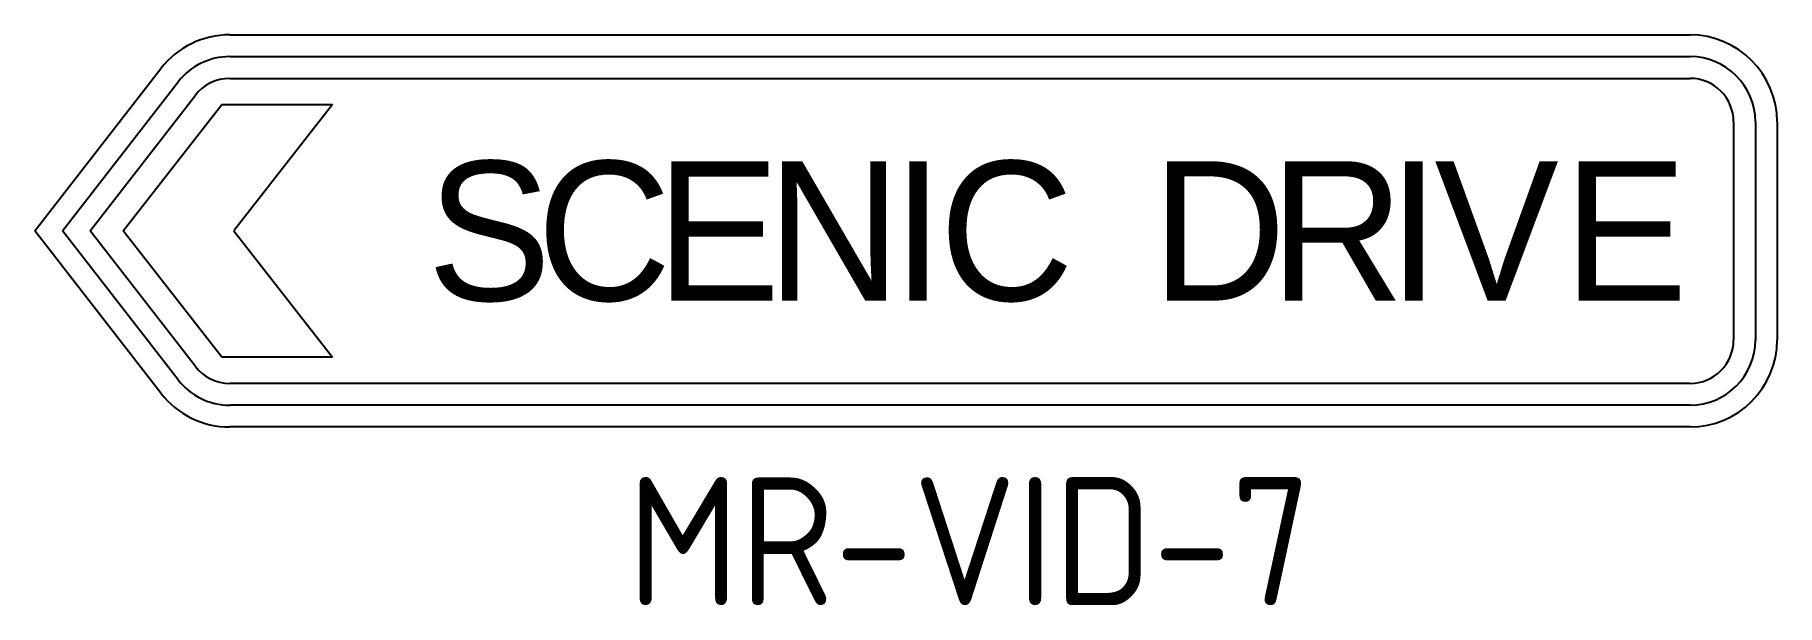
# Model space of a CAD drawing. Extents: x 77.2 to 111.2, y 184.8 to 195.9.
import ezdxf
from ezdxf.enums import TextEntityAlignment as Align

# ---------------------------------------------------------------- set-up
doc = ezdxf.new("R2010")
doc.units = 0
doc.layers.add('L18', color=4, linetype='CONTINUOUS')
doc.layers.add('T25', color=1, linetype='CONTINUOUS')
doc.styles.add('DSERIES', font='Dseries.shx')
doc.styles.add('ISO', font='iso.shx')

msp = doc.modelspace()

# ---------------------------------------------------------------- linework, layer by layer
at = {"layer": 'L18'}
for p, q in [((81.053, 195.935), (109.55, 195.935)), ((81.053, 195.51), (109.55, 195.51)), ((77.25, 192.11), (79.711, 195.278)), ((77.788, 192.11), (80.046, 195.017)), ((81.053, 195.085), (109.55, 195.085)), ((78.326, 192.11), (80.382, 194.756)), ((78.975, 192.11), (80.901, 194.575)), ((80.901, 194.575), (83.059, 194.575)), ((83.059, 194.575), (81.133, 192.11)), ((110.4, 194.235), (110.4, 189.985)), ((110.825, 194.235), (110.825, 189.985)), ((111.25, 194.235), (111.25, 189.985)), ((79.711, 188.942), (77.25, 192.11)), ((80.046, 189.202), (77.788, 192.11)), ((80.382, 189.463), (78.326, 192.11)), ((80.901, 189.645), (78.975, 192.11)), ((81.133, 192.11), (83.059, 189.645)), ((83.059, 189.645), (80.901, 189.645)), ((109.55, 189.135), (81.053, 189.135)), ((109.55, 188.71), (81.053, 188.71)), ((109.55, 188.285), (81.053, 188.285))]:
    msp.add_line(p, q, dxfattribs=at)
for centre, radius, start, end in [((81.053, 194.235), 1.7, 90, 142.1555), ((109.55, 194.235), 1.7, 0, 90), ((81.053, 194.235), 1.275, 90, 142.1555), ((109.55, 194.235), 1.275, 0, 90), ((81.053, 194.235), 0.85, 90, 142.1555), ((109.55, 194.235), 0.85, 0, 90), ((109.55, 189.985), 0.85, 270, 0), ((109.55, 189.985), 1.275, 270, 0), ((109.55, 189.985), 1.7, 270, 0), ((81.053, 189.985), 0.85, 217.8445, 270), ((81.053, 189.985), 1.275, 217.8445, 270), ((81.053, 189.985), 1.7, 217.8445, 270)]:
    msp.add_arc(centre, radius, start, end, dxfattribs=at)

# ---------------------------------------------------------------- texts
at = {"layer": 'L18', "style": 'DSERIES'}
for s, p in [('S', (84.904, 190.75)), ('C', (87.045, 190.75)), ('E', (89.369, 190.75)), ('N', (91.531, 190.75)), ('I', (93.981, 190.75)), ('C', (94.899, 190.75)), ('D', (99.043, 190.75)), ('R', (101.348, 190.75)), ('I', (103.654, 190.75)), ('V', (104.562, 190.75)), ('E', (107.075, 190.75))]:
    msp.add_text(s, height=2.72, dxfattribs=at).set_placement(p)
at = {"layer": 'T25', "style": 'ISO'}
msp.add_text('MR-VID-7', height=2.5, dxfattribs=at).set_placement((95.489, 184.809), align=Align.CENTER)

doc.saveas('drawing.dxf')
